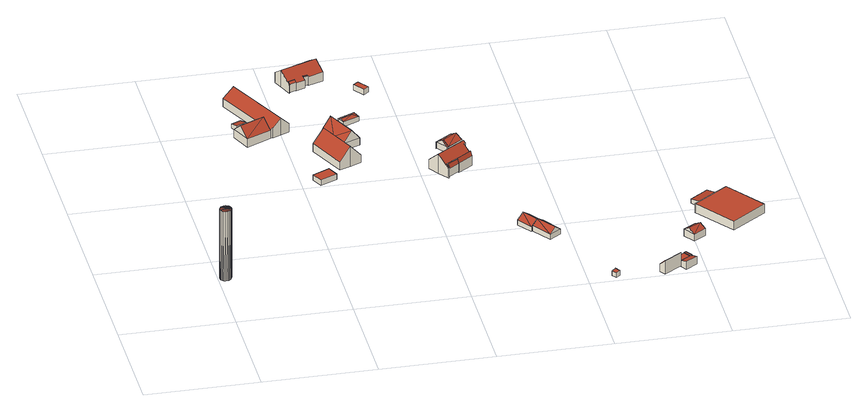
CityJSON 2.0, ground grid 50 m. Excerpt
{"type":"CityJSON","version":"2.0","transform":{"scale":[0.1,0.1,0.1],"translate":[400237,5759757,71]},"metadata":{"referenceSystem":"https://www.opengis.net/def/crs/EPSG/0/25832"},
"CityObjects":{
"building1":{"type":"Building","attributes":{"Geometrietyp2DReferenz":"1000","Gemeindeschluessel":"05515000","function":"51002_1251","roofType":"9999","measuredHeight":33.26},"geometry":[{"type":"Solid","lod":"2","boundaries":[[[[0,1,2]],[[1,3,2]],[[4,5,0]],[[5,1,0]],[[6,7,4]],[[7,5,4]],[[8,9,6]],[[9,7,6]],[[10,11,8]],[[11,9,8]],[[12,13,10]],[[13,11,10]],[[14,15,12]],[[15,13,12]],[[16,17,14]],[[17,15,14]],[[18,19,16]],[[19,17,16]],[[20,21,18]],[[21,19,18]],[[22,23,20]],[[23,21,20]],[[24,25,22]],[[25,23,22]],[[26,27,24]],[[27,25,24]],[[28,29,26]],[[29,27,26]],[[30,31,28]],[[31,29,28]],[[32,33,30]],[[33,31,30]],[[34,35,32]],[[35,33,32]],[[36,37,34]],[[37,35,34]],[[38,39,36]],[[39,37,36]],[[2,3,38]],[[3,39,38]],[[3,1,39]],[[1,5,39]],[[5,7,39]],[[7,9,39]],[[9,11,39]],[[11,13,39]],[[13,15,39]],[[15,17,39]],[[17,19,39]],[[19,21,39]],[[21,23,39]],[[23,25,39]],[[25,27,39]],[[27,29,39]],[[29,31,39]],[[31,33,39]],[[33,35,39]],[[35,37,39]],[[20,18,4]],[[18,16,4]],[[16,14,4]],[[14,12,4]],[[12,10,4]],[[10,8,4]],[[8,6,4]],[[0,2,4]],[[2,38,4]],[[38,36,4]],[[36,34,4]],[[34,32,4]],[[32,30,4]],[[30,28,4]],[[28,26,4]],[[26,24,4]],[[24,22,4]],[[22,20,4]]]],"semantics":{"surfaces":[{"type":"WallSurface"},{"type":"GroundSurface"},{"type":"RoofSurface"}],"values":[[0,0,0,0,0,0,0,0,0,0,0,0,0,0,0,0,0,0,0,0,0,0,0,0,0,0,0,0,0,0,0,0,0,0,0,0,0,0,0,0,1,1,1,1,1,1,1,1,1,1,1,1,1,1,1,1,1,1,2,2,2,2,2,2,2,2,2,2,2,2,2,2,2,2,2,2]]}}]},
"building2":{"type":"Building","attributes":{"Gemeindeschluessel":"05515000","Geometrietyp2DReferenz":"3000","function":"31001_1310","roofType":"2100","measuredHeight":2.83},"geometry":[{"type":"Solid","lod":"2","boundaries":[[[[40,41,42,43]],[[44,45,41,40]],[[46,47,45,44]],[[43,42,47,46]],[[44,40,43,46]],[[41,45,47,42]]]],"semantics":{"surfaces":[{"type":"WallSurface"},{"type":"RoofSurface"},{"type":"GroundSurface"}],"values":[[0,0,0,0,1,2]]}}]},
"building3":{"type":"Building","attributes":{"Gemeindeschluessel":"05515000","Geometrietyp2DReferenz":"3000","function":"31001_1000","roofType":"3100","measuredHeight":8.12},"address":[{"country":"Germany","locality":"Münster","thoroughfareNumber":"93","thoroughfareName":"Twerenfeldweg"}],"geometry":[{"type":"Solid","lod":"2","boundaries":[[[[48,49,50,51]],[[52,53,49,48]],[[54,55,53,52]],[[51,50,55,54]],[[48,56,52]],[[54,57,51]],[[48,51,57]],[[57,56,48]],[[56,57,54]],[[54,52,56]],[[49,53,55,50]]]],"semantics":{"surfaces":[{"type":"WallSurface"},{"type":"RoofSurface"},{"type":"GroundSurface"}],"values":[[0,0,0,0,0,0,1,1,1,1,2]]}}]},
"building4":{"type":"Building","attributes":{"Gemeindeschluessel":"05515000","Geometrietyp2DReferenz":"3000","function":"31001_2700","roofType":"3100","measuredHeight":7.72},"geometry":[{"type":"Solid","lod":"2","boundaries":[[[[58,55,50,59]],[[60,61,55,58]],[[62,63,61,60]],[[64,65,63,62]],[[66,67,65,64]],[[68,69,67,66]],[[70,71,69,68]],[[72,73,71,70]],[[59,50,73,72]],[[66,64,62,68]],[[60,58,59,72,70,68,62]],[[55,61,63,65,67,69,71,73,50]]]],"semantics":{"surfaces":[{"type":"WallSurface"},{"type":"RoofSurface"},{"type":"GroundSurface"}],"values":[[0,0,0,0,0,0,0,0,0,1,1,2]]}}]},
"building5":{"type":"Building","attributes":{"Gemeindeschluessel":"05515000","Geometrietyp2DReferenz":"3000","function":"31001_2700","roofType":"1000","measuredHeight":2.61},"geometry":[{"type":"Solid","lod":"2","boundaries":[[[[74,75,76,77]],[[78,79,75,74]],[[80,81,79,78]],[[77,76,81,80]],[[78,74,77,80]],[[75,79,81,76]]]],"semantics":{"surfaces":[{"type":"WallSurface"},{"type":"RoofSurface"},{"type":"GroundSurface"}],"values":[[0,0,0,0,1,2]]}}]},
"building6":{"type":"Building","attributes":{"Gemeindeschluessel":"05515000","Geometrietyp2DReferenz":"3000","function":"31001_1000","roofType":"3100","measuredHeight":9.64},"address":[{"country":"Germany","locality":"Münster","thoroughfareNumber":"81","thoroughfareName":"Twerenfeldweg"}],"geometry":[{"type":"Solid","lod":"2","boundaries":[[[[82,83,84,85]],[[86,87,83,82]],[[88,89,87,86]],[[90,91,89,88]],[[92,93,91,90]],[[94,95,93,92]],[[85,84,95,94]],[[88,86,82,85,90]],[[94,92,90,85]],[[83,87,89,91,93,95,84]]]],"semantics":{"surfaces":[{"type":"WallSurface"},{"type":"RoofSurface"},{"type":"GroundSurface"}],"values":[[0,0,0,0,0,0,0,1,1,2]]}}]},
"building7":{"type":"Building","attributes":{"Gemeindeschluessel":"05515000","Geometrietyp2DReferenz":"3000","function":"31001_1000","roofType":"5000","measuredHeight":8.24},"address":[{"country":"Germany","locality":"Münster","thoroughfareNumber":"83","thoroughfareName":"Twerenfeldweg"}],"geometry":[{"type":"Solid","lod":"2","boundaries":[[[[96,97,83,98]],[[99,100,97,96]],[[101,102,100,99]],[[103,87,102,101]],[[98,83,87,103]],[[101,99,104,105]],[[104,96,98]],[[105,104,98]],[[98,103,105]],[[96,104,99]],[[101,105,103]],[[97,100,102,87,83]]]],"semantics":{"surfaces":[{"type":"WallSurface"},{"type":"RoofSurface"},{"type":"GroundSurface"}],"values":[[0,0,0,0,0,1,1,1,1,0,0,2]]}}]},
"building8":{"type":"Building","attributes":{"Gemeindeschluessel":"05515000","Geometrietyp2DReferenz":"3000","function":"51009_1610","roofType":"2100","measuredHeight":4.56},"geometry":[{"type":"Solid","lod":"2","boundaries":[[[[106,107,108,109]],[[110,111,107,106]],[[112,113,111,110]],[[109,108,113,112]],[[110,106,109,112]],[[107,111,113,108]]]],"semantics":{"surfaces":[{"type":"WallSurface"},{"type":"RoofSurface"},{"type":"GroundSurface"}],"values":[[0,0,0,0,1,2]]}}]},
"building9":{"type":"Building","attributes":{"Gemeindeschluessel":"05515000","Geometrietyp2DReferenz":"3000","function":"31001_1000","roofType":"3100","measuredHeight":7.89},"address":[{"country":"Germany","locality":"Münster","thoroughfareNumber":"91","thoroughfareName":"Twerenfeldweg"}],"geometry":[{"type":"Solid","lod":"2","boundaries":[[[[114,115,116,117]],[[118,119,115,114]],[[120,121,119,118]],[[122,123,121,120]],[[124,125,123,122]],[[126,127,125,124]],[[128,129,127,126]],[[130,131,129,128]],[[132,133,131,130]],[[134,135,133,132]],[[136,137,135,134]],[[138,139,137,136]],[[140,141,139,138]],[[142,143,141,140]],[[117,116,143,142]],[[136,134,132,138]],[[130,128,126,124,122,120,118,114,117,142,140,138,132]],[[115,119,121,123,125,127,129,131,133,135,137,139,141,143,116]]]],"semantics":{"surfaces":[{"type":"WallSurface"},{"type":"RoofSurface"},{"type":"GroundSurface"}],"values":[[0,0,0,0,0,0,0,0,0,0,0,0,0,0,0,1,1,2]]}}]},
"building10":{"type":"Building","attributes":{"Gemeindeschluessel":"05515000","Geometrietyp2DReferenz":"3000","function":"51009_1610","roofType":"2100","measuredHeight":4.44},"geometry":[{"type":"Solid","lod":"2","boundaries":[[[[144,145,146,147]],[[148,149,145,144]],[[150,151,149,148]],[[147,146,151,150]],[[148,144,147,150]],[[145,149,151,146]]]],"semantics":{"surfaces":[{"type":"WallSurface"},{"type":"RoofSurface"},{"type":"GroundSurface"}],"values":[[0,0,0,0,1,2]]}}]},
"building11":{"type":"Building","attributes":{"Gemeindeschluessel":"05515000","Geometrietyp2DReferenz":"3000","function":"31001_1310","roofType":"5000","measuredHeight":2.9},"geometry":[{"type":"Solid","lod":"2","boundaries":[[[[152,153,154,155]],[[156,157,153,152]],[[158,159,157,156]],[[155,154,159,158]],[[152,160,156]],[[158,161,155]],[[161,160,152]],[[152,155,161]],[[158,156,160]],[[160,161,158]],[[153,157,159,154]]]],"semantics":{"surfaces":[{"type":"WallSurface"},{"type":"RoofSurface"},{"type":"GroundSurface"}],"values":[[0,0,0,0,1,0,1,1,1,1,2]]}}]},
"building12":{"type":"Building","attributes":{"Gemeindeschluessel":"05515000","Geometrietyp2DReferenz":"3000","function":"31001_2460","roofType":"1000","measuredHeight":2.63},"geometry":[{"type":"Solid","lod":"2","boundaries":[[[[162,163,164,165]],[[166,167,163,162]],[[168,169,167,166]],[[165,164,169,168]],[[166,162,165,168]],[[163,167,169,164]]]],"semantics":{"surfaces":[{"type":"WallSurface"},{"type":"RoofSurface"},{"type":"GroundSurface"}],"values":[[0,0,0,0,1,2]]}}]},
"building13":{"type":"Building","attributes":{"Gemeindeschluessel":"05515000","Geometrietyp2DReferenz":"3000","function":"51009_1610","roofType":"5000","measuredHeight":5.89},"geometry":[{"type":"Solid","lod":"2","boundaries":[[[[170,171,172,173]],[[174,175,171,170]],[[176,177,175,174]],[[173,172,177,176]],[[176,174,178]],[[178,174,170,179]],[[170,173,179]],[[179,173,176,178]],[[171,175,177,172]]]],"semantics":{"surfaces":[{"type":"WallSurface"},{"type":"RoofSurface"},{"type":"GroundSurface"}],"values":[[0,0,0,0,0,1,1,1,2]]}}]},
"building14":{"type":"Building","attributes":{"Gemeindeschluessel":"05515000","Geometrietyp2DReferenz":"3000","function":"31001_1000"},"address":[{"country":"Germany","locality":"Münster","thoroughfareNumber":"77","thoroughfareName":"Twerenfeldweg"}],"children":["building14-1","building14-2"]},
"building14-1":{"type":"BuildingPart","attributes":{"roofType":"3100","measuredHeight":9.43},"parents":["building14"],"geometry":[{"type":"Solid","lod":"2","boundaries":[[[[180,181,182,183,184]],[[185,186,181,180]],[[187,188,186,185]],[[189,190,188,187]],[[191,192,190,189]],[[193,194,192,191]],[[195,196,194,193]],[[197,198,196,195]],[[199,200,198,197]],[[201,202,203,200,199]],[[193,191,189,195]],[[187,185,180,184,201,199,197,195,189]],[[182,181,186,188,190,192,194,196,198,200,203]],[[202,201,184,183]],[[182,203,202,183]]]],"semantics":{"surfaces":[{"type":"WallSurface"},{"type":"RoofSurface"},{"type":"GroundSurface"},{"type":"ClosureSurface"}],"values":[[0,0,0,0,0,0,0,0,0,0,1,1,2,0,3]]}}]},
"building14-2":{"type":"BuildingPart","attributes":{"roofType":"5000","measuredHeight":6.57},"parents":["building14"],"geometry":[{"type":"Solid","lod":"2","boundaries":[[[[204,205,203,202]],[[206,207,205,204]],[[183,182,207,206]],[[183,206,208]],[[208,206,204,209]],[[204,202,209]],[[209,202,183,208]],[[205,207,182,203]],[[182,183,202,203]]]],"semantics":{"surfaces":[{"type":"WallSurface"},{"type":"RoofSurface"},{"type":"GroundSurface"},{"type":"ClosureSurface"}],"values":[[0,0,0,0,1,0,1,2,3]]}}]},
"building15":{"type":"Building","attributes":{"Gemeindeschluessel":"05515000","Geometrietyp2DReferenz":"3000","function":"51009_1610","roofType":"3100","measuredHeight":4.83},"geometry":[{"type":"Solid","lod":"2","boundaries":[[[[210,211,212,213]],[[214,215,211,210]],[[216,217,215,214]],[[213,212,217,216]],[[210,218,214]],[[216,219,213]],[[213,219,218,210]],[[214,218,219,216]],[[211,215,217,212]]]],"semantics":{"surfaces":[{"type":"WallSurface"},{"type":"RoofSurface"},{"type":"GroundSurface"}],"values":[[0,0,0,0,0,0,1,1,2]]}}]},
"building16":{"type":"Building","attributes":{"Gemeindeschluessel":"05515000","Geometrietyp2DReferenz":"3000","function":"31001_2460","roofType":"5000","measuredHeight":4.96},"geometry":[{"type":"Solid","lod":"2","boundaries":[[[[220,221,222,213]],[[223,224,221,220]],[[225,226,224,223]],[[227,228,226,225]],[[216,229,228,227]],[[214,230,229,216]],[[210,231,230,214]],[[213,222,231,210]],[[232,214,233]],[[225,233,214]],[[227,225,214]],[[214,216,227]],[[232,233,223]],[[210,232,223]],[[213,210,223]],[[223,220,213]],[[214,232,210]],[[223,233,225]],[[221,224,226,228,229,230,231,222]]]],"semantics":{"surfaces":[{"type":"WallSurface"},{"type":"RoofSurface"},{"type":"GroundSurface"}],"values":[[0,0,0,0,0,0,0,0,1,1,1,1,1,1,1,1,0,0,2]]}}]},
"building17":{"type":"Building","attributes":{"Gemeindeschluessel":"05515000","Geometrietyp2DReferenz":"3000","function":"31001_1310"},"children":["building17-1","building17-2"]},
"building17-1":{"type":"BuildingPart","attributes":{"roofType":"3100","measuredHeight":4.59},"parents":["building17"],"geometry":[{"type":"Solid","lod":"2","boundaries":[[[[234,235,236,237,238]],[[239,240,235,234]],[[241,242,243,240,239]],[[234,244,239]],[[244,234,238]],[[238,245,244]],[[239,244,245]],[[245,246,241,239]],[[235,240,243,236]],[[247,238,237]],[[243,242,237,236]],[[242,241,247,237]],[[238,247,246,245]],[[247,241,246]]]],"semantics":{"surfaces":[{"type":"WallSurface"},{"type":"RoofSurface"},{"type":"GroundSurface"},{"type":"ClosureSurface"}],"values":[[0,0,0,0,1,1,1,1,2,0,3,3,0,3]]}}]},
"building17-2":{"type":"BuildingPart","attributes":{"roofType":"3100","measuredHeight":4.59},"parents":["building17"],"geometry":[{"type":"Solid","lod":"2","boundaries":[[[[248,249,250,251]],[[252,253,249,248]],[[237,236,253,252]],[[248,254,252]],[[251,255,254]],[[254,248,251]],[[255,246,247,237,252]],[[252,254,255]],[[249,253,236,243,250]],[[243,242,251,250]],[[236,237,242,243]],[[251,242,241,246,255]],[[241,242,237,247]],[[241,247,246]]]],"semantics":{"surfaces":[{"type":"WallSurface"},{"type":"RoofSurface"},{"type":"GroundSurface"},{"type":"ClosureSurface"}],"values":[[0,0,0,0,1,1,1,1,2,0,3,0,3,3]]}}]},
"building18":{"type":"Building","attributes":{"Gemeindeschluessel":"05515000","Geometrietyp2DReferenz":"3000","function":"31001_1310","roofType":"2100","measuredHeight":2.53},"geometry":[{"type":"Solid","lod":"2","boundaries":[[[[256,257,258,259]],[[260,261,257,256]],[[262,263,261,260]],[[259,258,263,262]],[[260,256,259,262]],[[257,261,263,258]]]],"semantics":{"surfaces":[{"type":"WallSurface"},{"type":"RoofSurface"},{"type":"GroundSurface"}],"values":[[0,0,0,0,1,2]]}}]},
"building19":{"type":"Building","attributes":{"Gemeindeschluessel":"05515000","Geometrietyp2DReferenz":"3000","function":"31001_1000","roofType":"2100","measuredHeight":6.59},"geometry":[{"type":"Solid","lod":"2","boundaries":[[[[264,265,266,267]],[[268,269,265,264]],[[270,271,269,268]],[[272,273,271,270]],[[274,275,273,272]],[[276,277,275,274]],[[278,279,277,276]],[[267,266,279,278]],[[276,274,272,270,268,264,267,278]],[[265,269,271,273,275,277,279,266]]]],"semantics":{"surfaces":[{"type":"WallSurface"},{"type":"RoofSurface"},{"type":"GroundSurface"}],"values":[[0,0,0,0,0,0,0,0,1,2]]}}]},
"building20":{"type":"Building","attributes":{"Gemeindeschluessel":"05515000","Geometrietyp2DReferenz":"3000","function":"31001_1310","roofType":"1000","measuredHeight":2.83},"geometry":[{"type":"Solid","lod":"2","boundaries":[[[[280,281,275,282]],[[283,284,281,280]],[[285,277,284,283]],[[282,275,277,285]],[[283,280,282,285]],[[281,284,277,275]]]],"semantics":{"surfaces":[{"type":"WallSurface"},{"type":"RoofSurface"},{"type":"GroundSurface"}],"values":[[0,0,0,0,1,2]]}}]},
"building21":{"type":"Building","attributes":{"Gemeindeschluessel":"05515000","Geometrietyp2DReferenz":"3000","function":"31001_1310","roofType":"2100","measuredHeight":3.84},"geometry":[{"type":"Solid","lod":"2","boundaries":[[[[285,286,287,288]],[[283,289,286,285]],[[290,291,289,283]],[[292,293,291,290]],[[288,287,293,292]],[[290,283,285,288,292]],[[286,289,291,293,287]]]],"semantics":{"surfaces":[{"type":"WallSurface"},{"type":"RoofSurface"},{"type":"GroundSurface"}],"values":[[0,0,0,0,0,1,2]]}}]},
"building22":{"type":"Building","attributes":{"Gemeindeschluessel":"05515000","Geometrietyp2DReferenz":"3000","function":"51009_1610","roofType":"1000","measuredHeight":2.88},"geometry":[{"type":"Solid","lod":"2","boundaries":[[[[294,295,296,297]],[[298,284,295,294]],[[299,281,284,298]],[[297,296,281,299]],[[298,294,297,299]],[[295,284,281,296]]]],"semantics":{"surfaces":[{"type":"WallSurface"},{"type":"RoofSurface"},{"type":"GroundSurface"}],"values":[[0,0,0,0,1,2]]}}]},
"building23":{"type":"Building","attributes":{"Gemeindeschluessel":"05515000","Geometrietyp2DReferenz":"3000","function":"31001_2460","roofType":"3100","measuredHeight":4.91},"geometry":[{"type":"Solid","lod":"2","boundaries":[[[[300,301,302,303]],[[304,305,301,300]],[[306,307,305,304]],[[303,302,307,306]],[[300,308,304]],[[306,309,303]],[[309,308,300]],[[300,303,309]],[[306,304,308]],[[308,309,306]],[[301,305,307,302]]]],"semantics":{"surfaces":[{"type":"WallSurface"},{"type":"RoofSurface"},{"type":"GroundSurface"}],"values":[[0,0,0,0,0,0,1,1,1,1,2]]}}]},
"building24":{"type":"Building","attributes":{"Gemeindeschluessel":"05515000","Geometrietyp2DReferenz":"3000","function":"31001_2700","roofType":"2100","measuredHeight":3.04},"geometry":[{"type":"Solid","lod":"2","boundaries":[[[[310,311,312,313]],[[314,315,311,310]],[[316,317,315,314]],[[313,312,317,316]],[[314,310,313,316]],[[311,315,317,312]]]],"semantics":{"surfaces":[{"type":"WallSurface"},{"type":"RoofSurface"},{"type":"GroundSurface"}],"values":[[0,0,0,0,1,2]]}}]},
"building25":{"type":"Building","attributes":{"Gemeindeschluessel":"05515000","Geometrietyp2DReferenz":"3000","function":"31001_2700","roofType":"1000","measuredHeight":4.21},"geometry":[{"type":"Solid","lod":"2","boundaries":[[[[318,319,320,321]],[[322,323,319,318]],[[324,325,323,322]],[[326,327,325,324]],[[328,329,327,326]],[[321,320,329,328]],[[326,324,322,318,321,328]],[[319,323,325,327,329,320]]]],"semantics":{"surfaces":[{"type":"WallSurface"},{"type":"RoofSurface"},{"type":"GroundSurface"}],"values":[[0,0,0,0,0,0,1,2]]}}]}
},
"vertices":[
[50,351,350],[50,351,17],[46,357,350],[46,357,17],[53,344,350],[53,344,17],[53,336,350],[53,336,17],[50,328,350],[50,328,17],[46,322,350],[46,322,17],[40,317,350],[40,317,17],[32,315,350],[32,315,17],[24,315,350],[24,315,17],[17,317,350],[17,317,17],[10,322,350],[10,322,17],[6,328,350],[6,328,17],[3,336,350],[3,336,17],[3,344,350],[3,344,17],[6,351,350],[6,351,17],[10,357,350],[10,357,17],[17,362,350],[17,362,17],[24,364,350],[24,364,17],[32,364,350],[32,364,17],[40,362,350],[40,362,17],
[367,1516,43],[367,1516,15],[350,1551,15],[350,1551,33],[322,1496,43],[322,1496,15],[306,1531,33],[306,1531,15],
[339,1360,56],[339,1360,16],[446,1410,16],[446,1410,56],[299,1449,56],[299,1449,16],[405,1498,56],[405,1498,16],[319,1405,98],[426,1454,98],
[405,1498,55],[446,1410,55],[308,1707,55],[308,1707,16],[357,1729,94],[357,1729,16],[394,1747,55],[394,1747,16],[533,1448,55],[533,1448,16],[496,1430,94],[496,1430,16],[457,1412,63],[457,1412,16],[457,1415,63],[457,1415,16],
[549,1044,41],[549,1044,15],[571,994,15],[571,994,41],[624,1080,41],[624,1080,15],[646,1028,41],[646,1028,15],
[694,1314,54],[694,1314,16],[646,1292,16],[646,1292,112],[724,1251,52],[724,1251,16],[773,1142,53],[773,1142,16],[724,1120,112],[724,1120,16],[675,1099,53],[675,1099,16],[597,1271,54],[597,1271,16],
[661,1385,50],[661,1385,16],[694,1314,50],[737,1418,50],[737,1418,16],[798,1283,50],[798,1283,16],[724,1251,50],[700,1402,98],[761,1267,98],
[630,1759,61],[630,1759,24],[625,1771,24],[625,1771,70],[602,1748,61],[602,1748,24],[597,1760,70],[597,1760,24],
[664,1790,69],[664,1790,21],[685,1798,21],[685,1798,69],[667,1781,63],[667,1781,21],[670,1774,58],[670,1774,21],[630,1759,58],[630,1759,21],[625,1771,67],[625,1771,21],[597,1760,67],[597,1760,21],[602,1748,58],[602,1748,21],[598,1746,58],[598,1746,21],[575,1803,100],[575,1803,21],[558,1846,69],[558,1846,21],[719,1909,69],[719,1909,21],[736,1867,100],[736,1867,21],[756,1816,63],[756,1816,21],[689,1790,63],[689,1790,21],
[667,1781,70],[667,1781,26],[689,1790,26],[689,1790,68],[664,1790,70],[664,1790,26],[685,1798,68],[685,1798,26],
[822,1511,36],[822,1511,13],[748,1477,13],[748,1477,36],[837,1478,36],[837,1478,13],[763,1444,36],[763,1444,13],[808,1485,43],[756,1461,43],
[864,1722,44],[864,1722,18],[899,1674,18],[899,1674,44],[887,1739,44],[887,1739,18],[923,1691,44],[923,1691,18],
[1095,951,63],[1095,951,25],[1104,937,25],[1104,937,63],[1142,983,63],[1142,983,25],[1151,970,63],[1151,970,25],[1146,976,83],[1106,949,83],
[1095,951,79],[1095,951,20],[1142,983,20],[1142,983,64],[1142,983,79],[1104,937,66],[1104,937,20],[1100,935,66],[1100,935,20],[1068,982,114],[1068,982,20],[1036,1028,64],[1036,1028,20],[1160,1115,63],[1160,1115,20],[1192,1068,114],[1192,1068,20],[1199,1059,105],[1199,1059,20],[1191,1054,105],[1191,1054,20],[1208,1029,79],[1208,1029,64],[1208,1029,20],
[1217,1016,64],[1217,1016,20],[1151,970,64],[1151,970,20],[1146,976,86],[1212,1023,86],
[1110,1194,46],[1110,1194,17],[1103,1189,17],[1103,1189,46],[1145,1144,46],[1145,1144,17],[1138,1139,46],[1138,1139,17],[1128,1169,65],[1121,1164,65],
[1102,1191,46],[1102,1191,15],[1103,1189,15],[1173,1240,46],[1173,1240,15],[1210,1186,46],[1210,1186,15],[1140,1137,46],[1140,1137,15],[1138,1139,15],[1145,1144,15],[1110,1194,15],[1128,1170,64],[1191,1214,64],
[1463,408,36],[1463,408,11],[1406,492,11],[1406,492,33],[1406,492,36],[1412,373,36],[1412,373,11],[1355,458,36],[1355,458,33],[1355,458,11],[1437,391,57],[1380,475,57],[1379,474,56],[1403,490,36],
[1303,519,33],[1303,519,11],[1348,453,11],[1348,453,33],[1361,558,33],[1361,558,11],[1332,539,57],[1377,472,57],
[1619,48,36],[1619,48,10],[1602,37,10],[1602,37,31],[1633,27,36],[1633,27,10],[1616,16,31],[1616,16,10],
[1804,29,44],[1804,29,8],[1820,5,8],[1820,5,72],[1803,31,42],[1803,31,8],[1813,38,42],[1813,38,8],[1813,40,40],[1813,40,8],[1878,83,40],[1878,83,8],[1898,53,74],[1898,53,8],[1821,3,74],[1821,3,8],
[1922,111,36],[1922,111,8],[1878,83,36],[1941,82,36],[1941,82,8],[1898,53,36],
[1898,53,7],[1916,25,7],[1916,25,45],[1941,82,7],[1947,86,36],[1947,86,7],[1966,57,45],[1966,57,7],
[1951,89,37],[1951,89,8],[1932,118,8],[1932,118,37],[1941,82,37],[1922,111,37],
[2016,327,41],[2016,327,8],[1962,292,8],[1962,292,41],[2049,276,41],[2049,276,8],[1994,241,41],[1994,241,8],[2033,301,57],[1978,267,57],
[2160,556,38],[2160,556,7],[2125,605,7],[2125,605,28],[2080,498,38],[2080,498,7],[2045,547,28],[2045,547,7],
[2080,498,46],[2080,498,4],[2048,476,4],[2048,476,46],[2160,556,46],[2160,556,4],[2203,587,46],[2203,587,4],[2329,412,46],[2329,412,4],[2175,301,46],[2175,301,4]
]}
